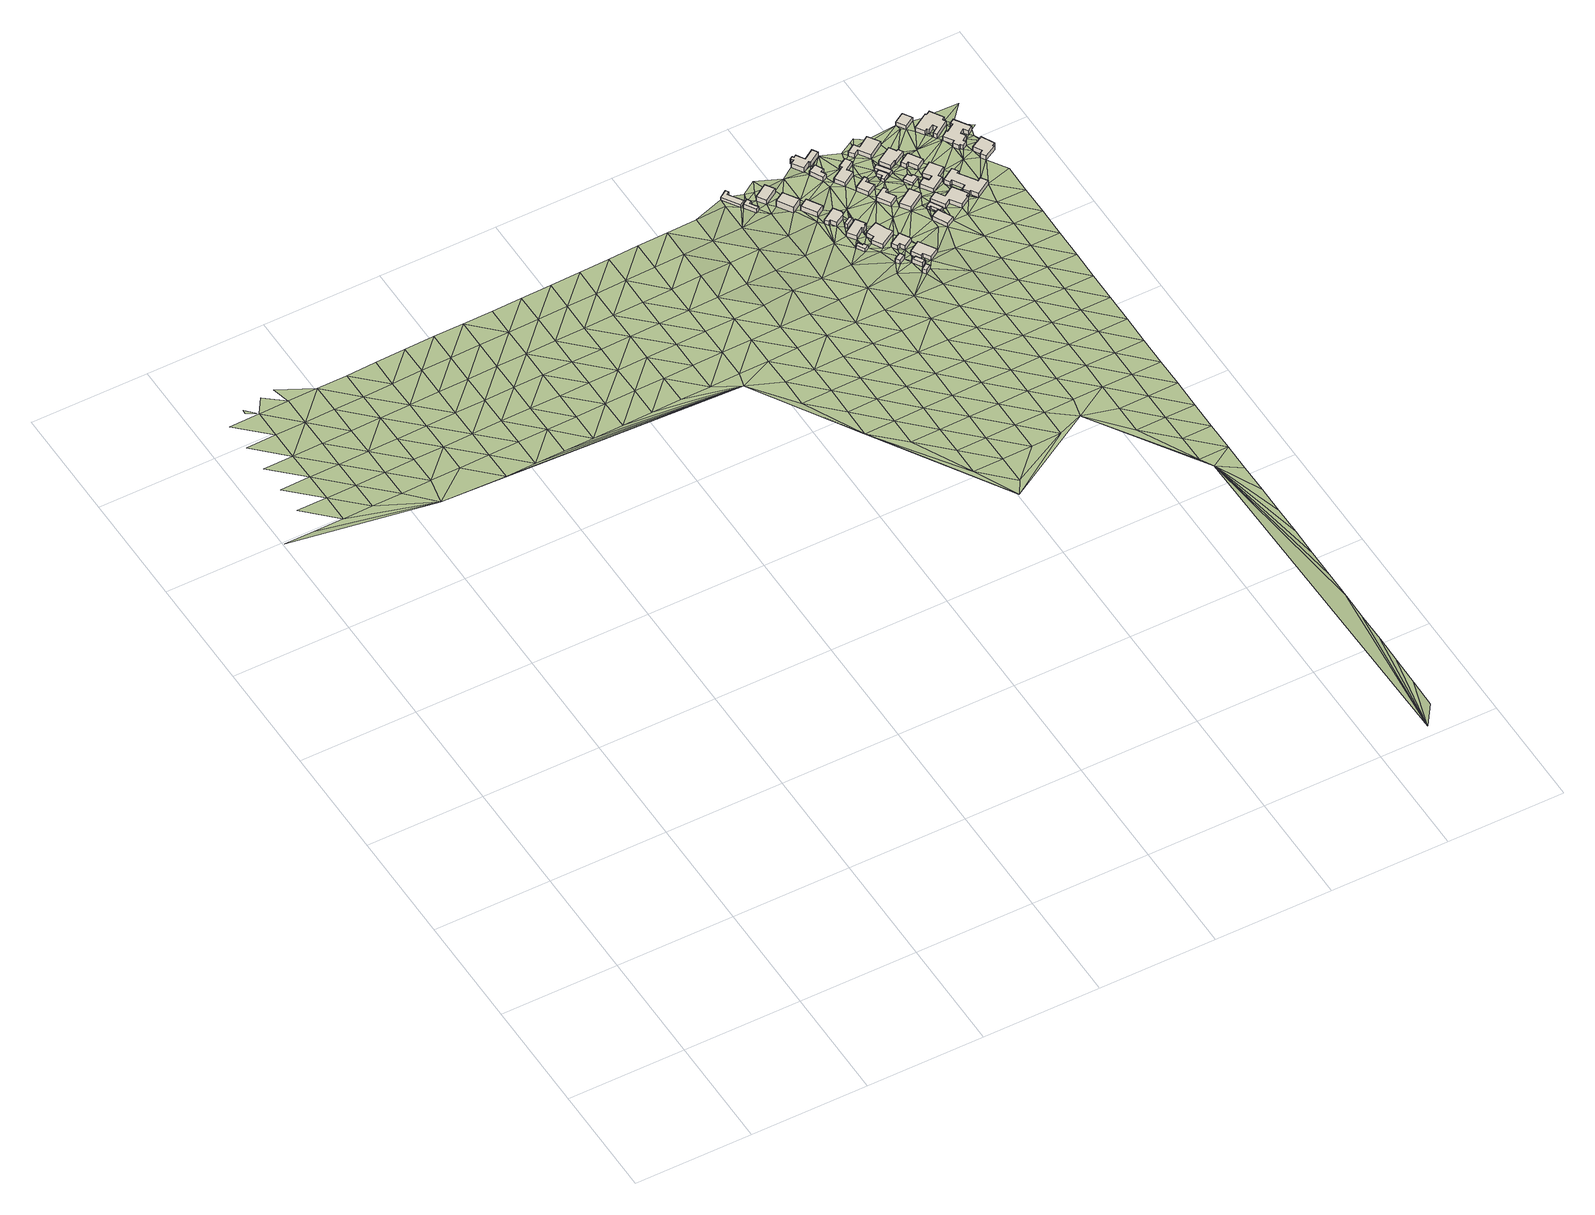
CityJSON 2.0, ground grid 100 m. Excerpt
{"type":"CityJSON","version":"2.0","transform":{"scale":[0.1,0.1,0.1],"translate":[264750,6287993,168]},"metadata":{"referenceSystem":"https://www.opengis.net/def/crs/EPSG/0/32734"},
"CityObjects":{
"building1":{"type":"Building","attributes":{"address":"Kunick Street Mamre 7347 Cape Town","building":"cabin","building:levels":"1","building_height":2.8,"roof_height":184.42,"ground_height":181.62,"plus_code":"4FRWFFMC+VV2"},"geometry":[{"type":"Solid","lod":"1","boundaries":[[[[0,1,2,3]],[[1,4,5,2]],[[4,6,7,5]],[[6,8,9,7]],[[8,10,11,9]],[[10,0,3,11]],[[3,2,5,7,9,11]],[[10,8,6,4,1,0]]]]}]},
"building2":{"type":"Building","attributes":{"address":"Kunick Street Mamre 7347 Cape Town","building":"cabin","building:levels":"1","building_height":2.8,"roof_height":185.65,"ground_height":182.85,"plus_code":"4FRWFFMC+RV5"},"geometry":[{"type":"Solid","lod":"1","boundaries":[[[[12,13,14,15]],[[13,16,17,14]],[[16,18,19,17]],[[18,20,21,19]],[[20,22,23,21]],[[22,12,15,23]],[[15,14,17,19,21,23]],[[22,20,18,16,13,12]]]]}]},
"building3":{"type":"Building","attributes":{"address":"8 Kunick Street Mamre 7347 Cape Town","building":"house","building:levels":"1","building_height":4.1,"roof_height":187.41,"ground_height":183.31,"plus_code":"4FRWFFMC+RXC"},"geometry":[{"type":"Solid","lod":"1","boundaries":[[[[24,25,26,27]],[[25,28,29,26]],[[28,30,31,29]],[[30,24,27,31]],[[27,26,29,31]],[[30,28,25,24]]]]}]},
"building4":{"type":"Building","attributes":{"address":"10 Kunick Street Mamre 7347 Cape Town","building":"house","building:levels":"1","building_height":4.1,"roof_height":188.89,"ground_height":184.79,"plus_code":"4FRWFFMC+QX9"},"geometry":[{"type":"Solid","lod":"1","boundaries":[[[[32,33,34,35]],[[33,36,37,34]],[[36,38,39,37]],[[38,32,35,39]],[[35,34,37,39]],[[38,36,33,32]]]]}]},
"building5":{"type":"Building","attributes":{"address":"Kunick Street Mamre 7347 Cape Town","building":"cabin","building:levels":"1","building_height":2.8,"roof_height":187.38,"ground_height":184.58,"plus_code":"4FRWFFMF+G39"},"geometry":[{"type":"Solid","lod":"1","boundaries":[[[[40,41,42,43]],[[41,44,45,42]],[[44,46,47,45]],[[46,48,49,47]],[[48,50,51,49]],[[50,40,43,51]],[[43,42,45,47,49,51]],[[50,48,46,44,41,40]]]]}]},
"building6":{"type":"Building","attributes":{"address":"12 Kunick Street Mamre 7347 Cape Town","building":"house","building:levels":"1","building_height":4.1,"roof_height":188.89,"ground_height":184.79,"plus_code":"4FRWFFMF+P25"},"geometry":[{"type":"Solid","lod":"1","boundaries":[[[[52,53,54,55]],[[53,56,57,54]],[[56,58,59,57]],[[58,52,55,59]],[[55,54,57,59]],[[58,56,53,52]]]]}]},
"building7":{"type":"Building","attributes":{"address":"14 Kunick Street Mamre 7347 Cape Town","building":"house","building:levels":"1","building_height":4.1,"roof_height":188.41,"ground_height":184.31,"plus_code":"4FRWFFMF+M34"},"geometry":[{"type":"Solid","lod":"1","boundaries":[[[[60,61,62,63]],[[61,64,65,62]],[[64,66,67,65]],[[66,68,69,67]],[[68,70,71,69]],[[70,72,73,71]],[[72,74,75,73]],[[74,60,63,75]],[[63,62,65,67,69,71,73,75]],[[74,72,70,68,66,64,61,60]]]]}]},
"building8":{"type":"Building","attributes":{"address":"16 Kunick Street Mamre 7347 Cape Town","building":"house","building:levels":"1","building_height":4.1,"roof_height":188.78,"ground_height":184.68,"plus_code":"4FRWFFMF+H4F"},"geometry":[{"type":"Solid","lod":"1","boundaries":[[[[76,77,78,79]],[[77,80,81,78]],[[80,82,83,81]],[[82,84,85,83]],[[84,86,87,85]],[[86,88,89,87]],[[88,90,91,89]],[[90,76,79,91]],[[79,78,81,83,85,87,89,91]],[[90,88,86,84,82,80,77,76]]]]}]},
"building9":{"type":"Building","attributes":{"address":"Kunick Street Mamre 7347 Cape Town","building":"garage","building:levels":"1","building_height":4.1,"roof_height":188.26,"ground_height":184.16,"plus_code":"4FRWFFMF+C5F"},"geometry":[{"type":"Solid","lod":"1","boundaries":[[[[92,93,94,95]],[[93,96,97,94]],[[96,98,99,97]],[[98,92,95,99]],[[95,94,97,99]],[[98,96,93,92]]]]}]},
"building10":{"type":"Building","attributes":{"address":"Kunick Street Mamre 7347 Cape Town","building":"yes","building:levels":"1","building_height":4.1,"roof_height":188.78,"ground_height":184.68,"plus_code":"4FRWFFMF+J47"},"geometry":[{"type":"Solid","lod":"1","boundaries":[[[[100,101,102,103]],[[101,104,105,102]],[[104,106,107,105]],[[106,100,103,107]],[[103,102,105,107]],[[106,104,101,100]]]]}]},
"building11":{"type":"Building","attributes":{"address":"Kunick Street Mamre 7347 Cape Town","building":"yes","building:levels":"1","building_height":4.1,"roof_height":188.16,"ground_height":184.06,"plus_code":"4FRWFFMF+963"},"geometry":[{"type":"Solid","lod":"1","boundaries":[[[[108,109,110,111]],[[109,112,113,110]],[[112,114,115,113]],[[114,108,111,115]],[[111,110,113,115]],[[114,112,109,108]]]]}]},
"building12":{"type":"Building","attributes":{"address":"18 Kunick Street Mamre 7347 Cape Town","building":"house","building:levels":"1","building_height":4.1,"roof_height":188.78,"ground_height":184.68,"plus_code":"4FRWFFMF+G5F"},"geometry":[{"type":"Solid","lod":"1","boundaries":[[[[116,117,118,119]],[[117,120,121,118]],[[120,122,123,121]],[[122,124,125,123]],[[124,126,127,125]],[[126,128,129,127]],[[128,116,119,129]],[[119,118,121,123,125,127,129]],[[128,126,124,122,120,117,116]]]]}]},
"building13":{"type":"Building","attributes":{"address":"Kunick Street Mamre 7347 Cape Town","building":"garage","building:levels":"1","building_height":4.1,"roof_height":188.16,"ground_height":184.06,"plus_code":"4FRWFFMF+96V"},"geometry":[{"type":"Solid","lod":"1","boundaries":[[[[130,131,132,133]],[[131,134,135,132]],[[134,136,137,135]],[[136,138,139,137]],[[138,140,141,139]],[[140,130,133,141]],[[133,132,135,137,139,141]],[[140,138,136,134,131,130]]]]}]},
"building14":{"type":"Building","attributes":{"address":"20 Kunick Street Mamre 7347 Cape Town","building":"house","building:levels":"1","building_height":4.1,"roof_height":188.96,"ground_height":184.86,"plus_code":"4FRWFFMF+F6C"},"geometry":[{"type":"Solid","lod":"1","boundaries":[[[[142,143,144,145]],[[143,146,147,144]],[[146,148,149,147]],[[148,150,151,149]],[[150,152,153,151]],[[152,142,145,153]],[[145,144,147,149,151,153]],[[152,150,148,146,143,142]]]]}]},
"building15":{"type":"Building","attributes":{"address":"22 Kunick Street Mamre 7347 Cape Town","building":"house","building:levels":"1","building_height":4.1,"roof_height":188.16,"ground_height":184.06,"plus_code":"4FRWFFMF+C76"},"geometry":[{"type":"Solid","lod":"1","boundaries":[[[[154,155,156,157]],[[155,158,159,156]],[[158,160,161,159]],[[160,162,163,161]],[[162,164,165,163]],[[164,154,157,165]],[[157,156,159,161,163,165]],[[164,162,160,158,155,154]]]]}]},
"building16":{"type":"Building","attributes":{"address":"9 Kunick Street Mamre 7347 Cape Town","building":"house","building:levels":"1","building_height":4.1,"roof_height":189.66,"ground_height":185.56,"plus_code":"4FRWFFMF+R45"},"geometry":[{"type":"Solid","lod":"1","boundaries":[[[[166,167,168,169]],[[167,170,171,168]],[[170,172,173,171]],[[172,174,175,173]],[[174,176,177,175]],[[176,166,169,177]],[[169,168,171,173,175,177]],[[176,174,172,170,167,166]]]]}]},
"building17":{"type":"Building","attributes":{"address":"7 Kunick Street Mamre 7347 Cape Town","building":"house","building:levels":"1","building_height":4.1,"roof_height":189.66,"ground_height":185.56,"plus_code":"4FRWFFMF+V44"},"geometry":[{"type":"Solid","lod":"1","boundaries":[[[[178,179,180,181]],[[179,182,183,180]],[[182,184,185,183]],[[184,186,187,185]],[[186,188,189,187]],[[188,190,191,189]],[[190,192,193,191]],[[192,194,195,193]],[[194,196,197,195]],[[196,198,199,197]],[[198,200,201,199]],[[200,178,181,201]],[[181,180,183,185,187,189,191,193,195,197,199,201]],[[200,198,196,194,192,190,188,186,184,182,179,178]]]]}]},
"building18":{"type":"Building","attributes":{"address":"11 Kunick Street Mamre 7347 Cape Town","building":"house","building:levels":"1","building_height":4.1,"roof_height":189.76,"ground_height":185.66,"plus_code":"4FRWFFMF+Q66"},"geometry":[{"type":"Solid","lod":"1","boundaries":[[[[202,203,204,205]],[[203,206,207,204]],[[206,208,209,207]],[[208,210,211,209]],[[210,212,213,211]],[[212,214,215,213]],[[214,216,217,215]],[[216,202,205,217]],[[205,204,207,209,211,213,215,217]],[[216,214,212,210,208,206,203,202]]]]}]},
"building19":{"type":"Building","attributes":{"address":"13 Kunick Street Mamre 7347 Cape Town","building":"house","building:levels":"1","building_height":4.1,"roof_height":189.34,"ground_height":185.24,"plus_code":"4FRWFFMF+M6X"},"geometry":[{"type":"Solid","lod":"1","boundaries":[[[[218,219,220,221]],[[219,222,223,220]],[[222,224,225,223]],[[224,226,227,225]],[[226,228,229,227]],[[228,218,221,229]],[[221,220,223,225,227,229]],[[228,226,224,222,219,218]]]]}]},
"building20":{"type":"Building","attributes":{"address":"15 Kunick Street Mamre 7347 Cape Town","building":"house","building:levels":"1","building_height":4.1,"roof_height":189.34,"ground_height":185.24,"plus_code":"4FRWFFMF+J7M"},"geometry":[{"type":"Solid","lod":"1","boundaries":[[[[230,231,232,233]],[[231,234,235,232]],[[234,236,237,235]],[[236,238,239,237]],[[238,240,241,239]],[[240,230,233,241]],[[233,232,235,237,239,241]],[[240,238,236,234,231,230]]]]}]},
"building21":{"type":"Building","attributes":{"address":"17 Kunick Street Mamre 7347 Cape Town","building":"house","building:levels":"1","building_height":4.1,"roof_height":189.35,"ground_height":185.25,"plus_code":"4FRWFFMF+H8W"},"geometry":[{"type":"Solid","lod":"1","boundaries":[[[[242,243,244,245]],[[243,246,247,244]],[[246,248,249,247]],[[248,242,245,249]],[[245,244,247,249]],[[248,246,243,242]]]]}]},
"building22":{"type":"Building","attributes":{"address":"19 Kunick Street Mamre 7347 Cape Town","building":"house","building:levels":"1","building_height":4.1,"roof_height":189.33,"ground_height":185.23,"plus_code":"4FRWFFMF+F9W"},"geometry":[{"type":"Solid","lod":"1","boundaries":[[[[250,251,252,253]],[[251,254,255,252]],[[254,256,257,255]],[[256,250,253,257]],[[253,252,255,257]],[[256,254,251,250]]]]}]},
"building23":{"type":"Building","attributes":{"address":"Mamre 7347 Cape Town","building":"cabin","building:levels":"1","building_height":2.8,"roof_height":188.44,"ground_height":185.64,"plus_code":"4FRWFFMF+P87"},"geometry":[{"type":"Solid","lod":"1","boundaries":[[[[258,259,260,261]],[[259,262,263,260]],[[262,264,265,263]],[[264,266,267,265]],[[266,268,269,267]],[[268,258,261,269]],[[261,260,263,265,267,269]],[[268,266,264,262,259,258]]]]}]},
"building24":{"type":"Building","attributes":{"address":"Kunick Street Mamre 7347 Cape Town","building":"cabin","building:levels":"1","building_height":2.8,"roof_height":188.05,"ground_height":185.25,"plus_code":"4FRWFFMF+G9Q"},"geometry":[{"type":"Solid","lod":"1","boundaries":[[[[270,271,272,273]],[[271,274,275,272]],[[274,276,277,275]],[[276,278,279,277]],[[278,280,281,279]],[[280,270,273,281]],[[273,272,275,277,279,281]],[[280,278,276,274,271,270]]]]}]},
"building25":{"type":"Building","attributes":{"address":"Mamre 7347 Cape Town","building":"cabin","building:levels":"1","building_height":2.8,"roof_height":188.44,"ground_height":185.64,"plus_code":"4FRWFFMF+P8G"},"geometry":[{"type":"Solid","lod":"1","boundaries":[[[[282,283,284,285]],[[283,286,287,284]],[[286,288,289,287]],[[288,282,285,289]],[[285,284,287,289]],[[288,286,283,282]]]]}]},
"building26":{"type":"Building","attributes":{"address":"26 Clarkeson Street Mamre 7347 Cape Town","building":"house","building:levels":"1","building_height":4.1,"roof_height":189.97,"ground_height":185.87,"plus_code":"4FRWFFMF+R89"},"geometry":[{"type":"Solid","lod":"1","boundaries":[[[[290,291,292,293]],[[291,294,295,292]],[[294,296,297,295]],[[296,298,299,297]],[[298,300,301,299]],[[300,302,303,301]],[[302,304,305,303]],[[304,290,293,305]],[[293,292,295,297,299,301,303,305]],[[304,302,300,298,296,294,291,290]]]]}]},
"building27":{"type":"Building","attributes":{"address":"Clarkeson Street Mamre 7347 Cape Town","building":"cabin","building:levels":"1","building_height":2.8,"roof_height":188.11,"ground_height":185.31,"plus_code":"4FRWFFMF+M98"},"geometry":[{"type":"Solid","lod":"1","boundaries":[[[[306,307,308,309]],[[307,310,311,308]],[[310,312,313,311]],[[312,314,315,313]],[[314,316,317,315]],[[316,306,309,317]],[[309,308,311,313,315,317]],[[316,314,312,310,307,306]]]]}]},
"building28":{"type":"Building","attributes":{"address":"28 Clarkeson Street Mamre 7347 Cape Town","building":"house","building:levels":"1","building_height":4.1,"roof_height":189.74,"ground_height":185.64,"plus_code":"4FRWFFMF+Q94"},"geometry":[{"type":"Solid","lod":"1","boundaries":[[[[318,319,320,321]],[[319,322,323,320]],[[322,324,325,323]],[[324,326,327,325]],[[326,328,329,327]],[[328,330,331,329]],[[330,332,333,331]],[[332,318,321,333]],[[321,320,323,325,327,329,331,333]],[[332,330,328,326,324,322,319,318]]]]}]},
"building29":{"type":"Building","attributes":{"address":"13 Genadendal Street Mamre 7347 Cape Town","building":"house","building:levels":"1","building_height":4.1,"roof_height":189.45,"ground_height":185.35,"plus_code":"4FRWFFMF+GCX"},"geometry":[{"type":"Solid","lod":"1","boundaries":[[[[334,335,336,337]],[[335,338,339,336]],[[338,340,341,339]],[[340,342,343,341]],[[342,344,345,343]],[[344,346,347,345]],[[346,348,349,347]],[[348,350,351,349]],[[350,352,353,351]],[[352,334,337,353]],[[337,336,339,341,343,345,347,349,351,353]],[[352,350,348,346,344,342,340,338,335,334]]]]}]},
"building30":{"type":"Building","attributes":{"address":"32 Clarkeson Street Mamre 7347 Cape Town","building":"house","building:levels":"1","building_height":4.1,"roof_height":189.53,"ground_height":185.43,"plus_code":"4FRWFFMF+JFJ"},"geometry":[{"type":"Solid","lod":"1","boundaries":[[[[354,355,356,357]],[[355,358,359,356]],[[358,360,361,359]],[[360,362,363,361]],[[362,364,365,363]],[[364,366,367,365]],[[366,368,369,367]],[[368,370,371,369]],[[370,372,373,371]],[[372,354,357,373]],[[357,356,359,361,363,365,367,369,371,373]],[[372,370,368,366,364,362,360,358,355,354]]]]}]},
"building31":{"type":"Building","attributes":{"address":"30 Clarkeson Street Mamre 7347 Cape Town","building":"house","building:levels":"1","building_height":4.1,"roof_height":189.82,"ground_height":185.72,"plus_code":"4FRWFFMF+PC7"},"geometry":[{"type":"Solid","lod":"1","boundaries":[[[[374,375,376,377]],[[375,378,379,376]],[[378,380,381,379]],[[380,382,383,381]],[[382,384,385,383]],[[384,374,377,385]],[[377,376,379,381,383,385]],[[384,382,380,378,375,374]]]]}]},
"building32":{"type":"Building","attributes":{"address":"34 Clarkeson Street Mamre 7347 Cape Town","building":"house","building:levels":"1","building_height":4.1,"roof_height":189.54,"ground_height":185.44,"plus_code":"4FRWFFMF+HGF"},"geometry":[{"type":"Solid","lod":"1","boundaries":[[[[386,387,388,389]],[[387,390,391,388]],[[390,392,393,391]],[[392,394,395,393]],[[394,396,397,395]],[[396,398,399,397]],[[398,400,401,399]],[[400,402,403,401]],[[402,404,405,403]],[[404,406,407,405]],[[406,408,409,407]],[[408,410,411,409]],[[410,412,413,411]],[[412,386,389,413]],[[389,388,391,393,395,397,399,401,403,405,407,409,411,413]],[[412,410,408,406,404,402,400,398,396,394,392,390,387,386]]]]}]},
"building33":{"type":"Building","attributes":{"address":"21 Clarkeson Street Mamre 7347 Cape Town","building":"house","building:levels":"1","building_height":4.1,"roof_height":190.03,"ground_height":185.93,"plus_code":"4FRWFFMF+RFX"},"geometry":[{"type":"Solid","lod":"1","boundaries":[[[[414,415,416,417]],[[415,418,419,416]],[[418,420,421,419]],[[420,414,417,421]],[[417,416,419,421]],[[420,418,415,414]]]]}]},
"building34":{"type":"Building","attributes":{"address":"23 Clarkeson Street Mamre 7347 Cape Town","building":"house","building:levels":"1","building_height":4.1,"roof_height":190.39,"ground_height":186.29,"plus_code":"4FRWFFMF+QHR"},"geometry":[{"type":"Solid","lod":"1","boundaries":[[[[422,423,424,425]],[[423,426,427,424]],[[426,428,429,427]],[[428,430,431,429]],[[430,432,433,431]],[[432,434,435,433]],[[434,436,437,435]],[[436,438,439,437]],[[438,440,441,439]],[[440,442,443,441]],[[442,444,445,443]],[[444,446,447,445]],[[446,448,449,447]],[[448,422,425,449]],[[425,424,427,429,431,433,435,437,439,441,443,445,447,449]],[[448,446,444,442,440,438,436,434,432,430,428,426,423,422]]]]}]},
"building35":{"type":"Building","attributes":{"address":"25 Clarkeson Street Mamre 7347 Cape Town","building":"house","building:levels":"1","building_height":4.1,"roof_height":190.07,"ground_height":185.97,"plus_code":"4FRWFFMF+PHQ"},"geometry":[{"type":"Solid","lod":"1","boundaries":[[[[450,451,452,453]],[[451,454,455,452]],[[454,456,457,455]],[[456,458,459,457]],[[458,460,461,459]],[[460,462,463,461]],[[462,464,465,463]],[[464,466,467,465]],[[466,468,469,467]],[[468,470,471,469]],[[470,472,473,471]],[[472,474,475,473]],[[474,476,477,475]],[[476,478,479,477]],[[478,480,481,479]],[[480,482,483,481]],[[482,484,485,483]],[[484,450,453,485]],[[453,452,455,457,459,461,463,465,467,469,471,473,475,477,479,481,483,485]],[[484,482,480,478,476,474,472,470,468,466,464,462,460,458,456,454,451,450]]]]}]},
"building36":{"type":"Building","attributes":{"address":"12 Genadendal Street Mamre 7347 Cape Town","building":"house","building:levels":"1","building_height":4.1,"roof_height":190.05,"ground_height":185.95,"plus_code":"4FRWFFMF+MM2"},"geometry":[{"type":"Solid","lod":"1","boundaries":[[[[486,487,488,489]],[[487,490,491,488]],[[490,492,493,491]],[[492,494,495,493]],[[494,496,497,495]],[[496,498,499,497]],[[498,500,501,499]],[[500,486,489,501]],[[489,488,491,493,495,497,499,501]],[[500,498,496,494,492,490,487,486]]]]}]},
"terrain1":{"type":"TINRelief","geometry":[{"type":"CompositeSurface","lod":"1","boundaries":[[[502,503,504]],[[505,506,507]],[[508,509,505]],[[505,507,510]],[[511,512,508]],[[507,504,503]],[[508,505,513]],[[514,515,511]],[[505,510,513]],[[511,508,516]],[[514,517,518]],[[513,516,508]],[[507,503,510]],[[519,520,517]],[[521,514,511]],[[513,510,522]],[[516,523,511]],[[517,514,521]],[[511,523,521]],[[524,516,513]],[[522,510,503]],[[524,513,522]],[[525,526,517]],[[527,523,516]],[[525,517,521]],[[524,527,516]],[[523,528,521]],[[522,529,524]],[[523,527,528]],[[529,522,503]],[[530,527,524]],[[531,525,521]],[[521,528,532]],[[533,525,531]],[[524,529,530]],[[521,532,531]],[[528,527,534]],[[527,530,535]],[[536,529,503]],[[534,532,528]],[[534,527,535]],[[530,529,537]],[[532,538,531]],[[537,535,530]],[[503,539,536]],[[532,534,538]],[[537,529,536]],[[534,535,540]],[[531,538,541]],[[535,537,540]],[[538,534,542]],[[536,543,537]],[[540,542,534]],[[543,536,539]],[[544,541,538]],[[540,537,545]],[[542,544,538]],[[545,537,543]],[[542,540,546]],[[544,547,541]],[[543,539,548]],[[546,540,545]],[[544,542,549]],[[550,545,543]],[[551,542,546]],[[543,548,550]],[[542,551,549]],[[547,544,552]],[[546,545,553]],[[545,550,554]],[[544,549,552]],[[545,554,553]],[[551,546,555]],[[550,548,556]],[[546,553,555]],[[556,554,550]],[[551,557,549]],[[556,548,558]],[[559,539,503]],[[551,555,557]],[[560,552,549]],[[554,561,553]],[[554,556,562]],[[549,557,560]],[[554,562,561]],[[563,555,553]],[[558,564,556]],[[553,561,563]],[[557,555,565]],[[562,556,566]],[[564,566,556]],[[559,548,539]],[[555,563,565]],[[557,567,560]],[[561,562,568]],[[566,569,562]],[[557,565,567]],[[562,569,568]],[[570,563,561]],[[566,564,571]],[[558,548,559]],[[561,568,570]],[[563,572,565]],[[569,566,571]],[[564,573,571]],[[567,565,572]],[[563,570,572]],[[568,569,574]],[[569,571,574]],[[559,564,558]],[[568,575,570]],[[576,567,572]],[[574,575,568]],[[577,571,573]],[[578,572,570]],[[575,579,570]],[[573,580,577]],[[574,571,581]],[[573,564,559]],[[570,579,578]],[[575,574,581]],[[576,572,582]],[[581,571,577]],[[582,572,578]],[[583,579,575]],[[575,581,583]],[[584,577,580]],[[559,580,573]],[[578,579,585]],[[579,583,586]],[[580,587,584]],[[588,581,577]],[[579,586,585]],[[589,582,578]],[[588,577,584]],[[583,581,590]],[[580,559,587]],[[589,578,585]],[[590,586,583]],[[590,581,588]],[[587,591,584]],[[585,586,592]],[[584,593,588]],[[586,590,594]],[[591,593,584]],[[591,587,559]],[[586,594,592]],[[588,595,590]],[[589,585,596]],[[593,595,588]],[[596,585,592]],[[594,590,597]],[[595,597,590]],[[591,598,593]],[[591,559,599]],[[594,600,592]],[[595,593,598]],[[597,601,594]],[[591,599,598]],[[594,601,600]],[[597,595,602]],[[603,596,592]],[[595,598,602]],[[559,604,599]],[[603,592,600]],[[559,605,606]],[[559,607,605]],[[601,597,608]],[[602,608,597]],[[604,559,606]],[[598,599,609]],[[610,600,601]],[[610,601,608]],[[599,604,609]],[[605,607,611]],[[605,612,606]],[[613,602,598]],[[559,614,607]],[[611,612,605]],[[602,613,608]],[[603,600,615]],[[616,600,610]],[[613,598,609]],[[617,604,606]],[[607,618,611]],[[606,612,617]],[[615,600,616]],[[618,607,619]],[[620,619,607]],[[610,608,621]],[[622,609,604]],[[623,608,613]],[[612,611,624]],[[604,617,622]],[[620,607,614]],[[611,618,624]],[[621,608,623]],[[625,616,610]],[[609,626,613]],[[627,617,612]],[[619,620,628]],[[626,609,622]],[[619,629,618]],[[624,627,612]],[[625,610,621]],[[623,613,630]],[[631,615,616]],[[628,629,619]],[[630,613,626]],[[620,614,632]],[[622,617,633]],[[624,618,634]],[[627,635,617]],[[631,616,625]],[[620,636,628]],[[634,618,629]],[[626,622,633]],[[637,621,623]],[[633,617,635]],[[632,636,620]],[[623,630,638]],[[639,627,624]],[[629,628,640]],[[625,621,637]],[[637,623,638]],[[634,639,624]],[[640,628,636]],[[641,635,627]],[[630,626,642]],[[633,643,626]],[[629,644,634]],[[625,645,631]],[[639,641,627]],[[642,638,630]],[[640,644,629]],[[626,643,642]],[[645,625,637]],[[635,646,633]],[[632,647,636]],[[632,614,648]],[[649,639,634]],[[641,646,635]],[[640,636,647]],[[634,644,649]],[[645,650,631]],[[637,638,651]],[[652,643,633]],[[638,642,653]],[[639,654,641]],[[646,652,633]],[[640,655,644]],[[651,645,637]],[[651,638,653]],[[649,654,639]],[[643,656,642]],[[655,640,647]],[[647,632,648]],[[646,641,657]],[[652,656,643]],[[658,649,644]],[[654,657,641]],[[659,653,642]],[[660,650,645]],[[655,658,644]],[[645,651,661]],[[662,652,646]],[[656,659,642]],[[654,649,663]],[[664,665,666]],[[646,657,662]],[[645,661,660]],[[648,614,667]],[[653,668,651]],[[655,647,648]],[[649,658,663]],[[666,669,664]],[[659,668,653]],[[650,660,10]],[[670,656,652]],[[657,654,671]],[[652,662,672]],[[658,655,673]],[[651,674,661]],[[664,669,675]],[[663,671,654]],[[659,656,670]],[[668,674,651]],[[652,672,670]],[[673,655,648]],[[660,661,0]],[[676,664,675]],[[22,0,661]],[[677,663,658]],[[662,657,678]],[[10,660,0]],[[679,22,661]],[[671,680,657]],[[681,664,676]],[[673,677,658]],[[674,682,661]],[[679,661,682]],[[678,672,662]],[[659,683,668]],[[678,657,680]],[[670,684,659]],[[685,0,22]],[[671,663,686]],[[685,22,687]],[[673,648,667]],[[685,688,4]],[[677,686,663]],[[689,690,691]],[[659,684,683]],[[689,679,682]],[[687,688,685]],[[668,692,674]],[[672,693,670]],[[690,694,687]],[[690,689,694]],[[24,689,682]],[[671,695,680]],[[694,689,24]],[[672,678,693]],[[688,687,696]],[[664,681,697]],[[674,698,682]],[[694,696,687]],[[673,699,677]],[[692,668,683]],[[695,671,686]],[[682,36,24]],[[673,667,699]],[[682,698,36]],[[698,674,692]],[[700,688,696]],[[701,678,680]],[[684,670,98]],[[694,702,696]],[[703,670,693]],[[684,50,683]],[[686,677,704]],[[24,36,705]],[[695,701,680]],[[700,696,702]],[[50,684,706]],[[699,704,677]],[[707,24,705]],[[98,670,703]],[[683,61,692]],[[708,693,678]],[[709,698,692]],[[77,683,50]],[[684,710,706]],[[64,61,683]],[[711,698,709]],[[686,712,695]],[[683,68,64]],[[683,77,68]],[[52,709,692]],[[708,678,701]],[[98,710,684]],[[52,692,61]],[[50,713,714]],[[714,77,50]],[[702,715,700]],[[712,686,704]],[[713,716,717]],[[711,709,718]],[[705,711,719]],[[109,703,693]],[[715,702,707]],[[681,720,697]],[[66,64,68]],[[714,713,717]],[[699,667,721]],[[715,707,705]],[[710,722,706]],[[723,667,724]],[[711,718,719]],[[725,724,667]],[[106,68,77]],[[52,61,726]],[[715,705,719]],[[717,722,122]],[[98,703,92]],[[701,695,727]],[[106,77,100]],[[714,717,728]],[[729,693,708]],[[112,109,693]],[[730,697,720]],[[710,124,722]],[[717,122,728]],[[122,722,124]],[[68,106,731]],[[699,721,704]],[[52,726,53]],[[140,92,703]],[[693,729,112]],[[721,667,723]],[[100,77,732]],[[725,667,697]],[[712,727,695]],[[710,98,733]],[[728,734,714]],[[109,140,703]],[[728,122,120]],[[731,106,735]],[[710,146,124]],[[736,697,730]],[[146,710,733]],[[734,728,737]],[[708,701,738]],[[92,140,93]],[[101,100,732]],[[719,718,166]],[[731,735,739]],[[740,737,728]],[[741,718,53]],[[742,715,719]],[[712,704,743]],[[130,140,109]],[[733,148,146]],[[93,140,138]],[[744,724,725]],[[701,727,738]],[[745,733,93]],[[746,747,726]],[[747,739,735]],[[736,748,697]],[[109,108,130]],[[746,739,747]],[[726,741,53]],[[735,101,747]],[[112,729,114]],[[728,749,740]],[[750,740,751]],[[723,724,752]],[[101,732,747]],[[733,745,148]],[[138,160,93]],[[753,124,146]],[[136,134,138]],[[743,704,721]],[[160,745,93]],[[160,138,134]],[[131,130,108]],[[754,148,745]],[[749,751,740]],[[755,729,708]],[[114,131,108]],[[752,724,744]],[[742,719,166]],[[160,134,162]],[[726,747,741]],[[200,715,756]],[[134,131,162]],[[741,166,718]],[[748,757,697]],[[712,758,727]],[[715,742,756]],[[162,131,759]],[[131,114,154]],[[738,755,708]],[[760,753,146]],[[759,164,162]],[[154,759,131]],[[761,745,160]],[[723,762,721]],[[759,154,164]],[[758,712,743]],[[751,763,732]],[[697,764,725]],[[765,114,729]],[[757,766,697]],[[763,747,732]],[[744,725,764]],[[745,761,767]],[[762,723,752]],[[751,749,763]],[[768,749,769]],[[741,747,202]],[[765,154,114]],[[727,770,738]],[[760,767,771]],[[772,756,742]],[[768,769,753]],[[755,765,729]],[[753,760,768]],[[216,166,741]],[[767,761,771]],[[766,764,697]],[[743,721,773]],[[756,772,774]],[[775,772,742]],[[758,770,727]],[[216,167,166]],[[747,228,202]],[[202,216,741]],[[744,776,752]],[[777,778,167]],[[747,218,228]],[[768,763,749]],[[773,721,762]],[[772,775,779]],[[747,763,218]],[[755,738,780]],[[154,781,155]],[[782,760,771]],[[776,744,764]],[[783,167,216]],[[765,781,154]],[[784,772,779]],[[758,743,785]],[[783,777,167]],[[784,779,775]],[[775,777,784]],[[761,786,771]],[[760,782,768]],[[738,770,780]],[[761,155,786]],[[762,752,787]],[[788,202,228]],[[785,743,773]],[[230,763,768]],[[216,789,783]],[[784,777,783]],[[790,218,763]],[[765,755,791]],[[787,752,776]],[[230,768,248]],[[792,770,758]],[[218,790,219]],[[793,788,228]],[[256,782,771]],[[791,755,780]],[[768,782,248]],[[794,790,763]],[[256,771,786]],[[250,155,781]],[[762,795,773]],[[783,796,784]],[[785,792,758]],[[794,219,790]],[[248,797,230]],[[250,786,155]],[[798,799,219]],[[765,800,781]],[[801,788,793]],[[802,803,788]],[[795,762,787]],[[802,788,801]],[[804,797,805]],[[780,770,806]],[[796,807,784]],[[800,765,791]],[[798,219,264]],[[219,794,808]],[[793,798,809]],[[773,810,785]],[[811,801,793]],[[794,805,808]],[[248,812,797]],[[792,806,770]],[[219,808,264]],[[786,250,256]],[[256,274,782]],[[264,809,798]],[[811,802,801]],[[805,797,812]],[[802,813,796]],[[793,809,811]],[[814,807,796]],[[795,810,773]],[[274,815,782]],[[816,250,781]],[[796,813,814]],[[817,791,780]],[[274,256,276]],[[818,809,264]],[[782,815,819]],[[808,805,820]],[[781,800,816]],[[276,256,254]],[[792,785,821]],[[811,809,822]],[[812,820,805]],[[302,813,802]],[[807,814,823]],[[806,817,780]],[[811,302,802]],[[271,815,274]],[[278,276,254]],[[808,288,824]],[[288,811,822]],[[280,278,254]],[[251,250,816]],[[810,821,785]],[[815,271,340]],[[280,254,251]],[[314,288,808]],[[822,824,288]],[[815,340,819]],[[820,314,808]],[[823,825,807]],[[813,302,826]],[[811,827,302]],[[800,791,828]],[[270,280,251]],[[812,316,820]],[[829,340,271]],[[812,819,364]],[[332,302,827]],[[829,270,251]],[[270,829,271]],[[288,314,830]],[[831,806,792]],[[318,332,827]],[[318,827,830]],[[820,316,314]],[[812,364,316]],[[817,828,791]],[[819,340,832]],[[823,833,825]],[[251,816,834]],[[314,312,830]],[[821,831,792]],[[346,829,251]],[[364,819,366]],[[819,832,366]],[[835,836,823]],[[816,800,837]],[[838,318,830]],[[302,332,330]],[[306,316,364]],[[346,251,834]],[[836,833,823]],[[830,312,839]],[[318,322,319]],[[829,346,840]],[[817,806,841]],[[307,312,310]],[[322,318,838]],[[830,839,838]],[[828,837,800]],[[364,842,306]],[[839,312,307]],[[831,841,806]],[[843,302,330]],[[307,306,844]],[[366,832,845]],[[846,845,832]],[[306,842,844]],[[847,834,816]],[[307,374,839]],[[842,848,849]],[[844,374,307]],[[838,850,322]],[[346,834,851]],[[844,842,849]],[[852,836,843]],[[853,839,374]],[[854,828,817]],[[837,847,816]],[[855,366,845]],[[856,366,855]],[[330,328,326]],[[857,850,838]],[[841,854,817]],[[858,374,844]],[[402,851,834]],[[845,859,855]],[[860,861,851]],[[859,845,862]],[[845,860,863]],[[836,852,420]],[[864,837,828]],[[374,858,375]],[[852,843,420]],[[847,865,834]],[[866,845,863]],[[866,862,845]],[[867,843,330]],[[326,850,868]],[[402,834,865]],[[869,863,860]],[[851,402,860]],[[870,856,871]],[[850,857,868]],[[867,330,326]],[[855,872,856]],[[402,869,860]],[[854,864,828]],[[857,375,868]],[[873,869,402]],[[872,871,856]],[[874,847,837]],[[326,868,414]],[[843,867,420]],[[864,874,837]],[[326,414,867]],[[375,858,875]],[[865,876,402]],[[877,878,879]],[[875,868,375]],[[880,858,871]],[[847,881,865]],[[878,877,882]],[[883,871,872]],[[883,872,879]],[[868,428,414]],[[867,414,420]],[[884,878,882]],[[874,881,847]],[[885,428,868]],[[879,878,883]],[[878,884,876]],[[868,886,885]],[[883,880,871]],[[875,858,880]],[[886,868,887]],[[875,887,868]],[[865,888,876]],[[414,428,415]],[[881,888,865]],[[878,876,889]],[[890,891,885]],[[885,886,890]],[[883,878,492]],[[466,880,883]],[[415,428,892]],[[893,890,886]],[[466,883,470]],[[894,875,880]],[[492,878,889]],[[887,875,895]],[[893,896,890]],[[470,883,487]],[[466,470,468]],[[876,888,897]],[[492,487,883]],[[889,876,897]],[[898,887,895]],[[472,470,487]],[[487,492,899]],[[895,900,901]],[[892,902,903]],[[904,472,905]],[[895,906,898]],[[901,906,895]],[[472,487,907]],[[898,908,909]],[[905,472,907]],[[910,905,911]],[[912,910,911]],[[906,913,898]],[[898,913,908]],[[914,911,905]],[[907,914,905]],[[914,915,911]],[[914,907,916]],[[908,917,903]],[[917,908,913]],[[915,918,913]]]}]}
},
"vertices":[
[4623,7152,136],[4667,7181,136],[4667,7181,164],[4623,7152,164],[4589,7298,136],[4589,7298,164],[4613,7314,136],[4613,7314,164],[4597,7339,136],[4597,7339,164],[4529,7294,136],[4529,7294,164],
[4696,7044,136],[4722,7060,136],[4722,7060,177],[4696,7044,177],[4682,7124,136],[4682,7124,177],[4705,7138,136],[4705,7138,177],[4685,7170,136],[4685,7170,177],[4636,7140,136],[4636,7140,177],
[4800,7070,148],[4915,7145,148],[4915,7145,194],[4800,7070,194],[4866,7220,148],[4866,7220,194],[4751,7145,148],[4751,7145,194],
[5012,6948,148],[4934,7072,148],[4934,7072,209],[5012,6948,209],[4852,7021,148],[4852,7021,209],[4930,6898,148],[4930,6898,209],
[5184,6272,162],[5223,6292,162],[5223,6292,194],[5184,6272,194],[5204,6328,162],[5204,6328,194],[5192,6322,162],[5192,6322,194],[5173,6357,162],[5173,6357,194],[5146,6342,162],[5146,6342,194],
[5058,6762,163],[5127,6805,163],[5127,6805,209],[5058,6762,209],[5052,6924,163],[5052,6924,209],[4983,6881,163],[4983,6881,209],
[5182,6748,163],[5066,6676,163],[5066,6676,204],[5182,6748,204],[5089,6642,163],[5089,6642,204],[5102,6652,163],[5102,6652,204],[5132,6604,163],[5132,6604,204],[5206,6645,163],[5206,6645,204],[5221,6672,163],[5221,6672,204],[5220,6690,163],[5220,6690,204],
[5266,6564,162],[5142,6480,162],[5142,6480,208],[5266,6564,208],[5190,6410,162],[5190,6410,208],[5268,6464,162],[5268,6464,208],[5277,6451,162],[5277,6451,208],[5308,6472,162],[5308,6472,208],[5302,6481,162],[5302,6481,208],[5317,6490,162],[5317,6490,208],
[5348,6034,162],[5403,6065,162],[5403,6065,203],[5348,6034,203],[5383,6100,162],[5383,6100,203],[5328,6069,162],[5328,6069,203],
[5193,6543,167],[5256,6583,167],[5256,6583,208],[5193,6543,208],[5240,6607,167],[5240,6607,208],[5178,6567,167],[5178,6567,208],
[5498,5912,161],[5450,5878,161],[5450,5878,202],[5498,5912,202],[5470,5849,161],[5470,5849,202],[5519,5883,161],[5519,5883,202],
[5382,6457,166],[5269,6404,166],[5269,6404,208],[5382,6457,208],[5300,6340,166],[5300,6340,208],[5264,6322,166],[5264,6322,208],[5314,6237,166],[5314,6237,208],[5455,6318,166],[5455,6318,208],[5429,6356,166],[5429,6356,208],
[5481,5928,161],[5513,5948,161],[5513,5948,202],[5481,5928,202],[5471,6015,161],[5471,6015,202],[5455,6006,161],[5455,6006,202],[5448,6017,161],[5448,6017,202],[5432,6007,161],[5432,6007,202],
[5533,6184,166],[5480,6274,166],[5480,6274,210],[5533,6184,210],[5377,6215,166],[5377,6215,210],[5405,6166,166],[5405,6166,210],[5428,6179,166],[5428,6179,210],[5452,6137,166],[5452,6137,210],
[5569,5952,161],[5647,5999,161],[5647,5999,202],[5569,5952,202],[5562,6138,161],[5562,6138,202],[5464,6078,161],[5464,6078,202],[5510,6001,161],[5510,6001,202],[5531,6014,161],[5531,6014,202],
[5269,7046,175],[5307,7065,175],[5307,7065,217],[5269,7046,217],[5288,7104,175],[5288,7104,217],[5317,7118,175],[5317,7118,217],[5283,7188,175],[5283,7188,217],[5215,7155,175],[5215,7155,217],
[5196,7200,169],[5258,7239,169],[5258,7239,217],[5196,7200,217],[5267,7225,169],[5267,7225,217],[5368,7290,169],[5368,7290,217],[5339,7334,169],[5339,7334,217],[5251,7277,169],[5251,7277,217],[5206,7347,169],[5206,7347,217],[5186,7334,169],[5186,7334,217],[5177,7348,169],[5177,7348,217],[5154,7333,169],[5154,7333,217],[5169,7310,169],[5169,7310,217],[5137,7290,169],[5137,7290,217],
[5386,6915,175],[5491,6982,175],[5491,6982,218],[5386,6915,218],[5462,7028,175],[5462,7028,218],[5542,7079,175],[5542,7079,218],[5508,7132,175],[5508,7132,218],[5434,7086,175],[5434,7086,218],[5446,7067,175],[5446,7067,218],[5334,6996,175],[5334,6996,218],
[5492,6748,172],[5567,6793,172],[5567,6793,213],[5492,6748,213],[5528,6856,172],[5528,6856,213],[5558,6874,172],[5558,6874,213],[5541,6902,172],[5541,6902,213],[5436,6839,172],[5436,6839,213],
[5583,6570,170],[5650,6613,170],[5650,6613,213],[5583,6570,213],[5601,6689,170],[5601,6689,213],[5629,6707,170],[5629,6707,213],[5609,6738,170],[5609,6738,213],[5514,6678,170],[5514,6678,213],
[5688,6457,170],[5826,6546,170],[5826,6546,213],[5688,6457,213],[5771,6629,170],[5771,6629,213],[5634,6540,170],[5634,6540,213],
[5840,6177,172],[5912,6214,172],[5912,6214,213],[5840,6177,213],[5849,6336,172],[5849,6336,213],[5777,6299,172],[5777,6299,213],
[5672,6917,172],[5639,6896,172],[5639,6896,204],[5672,6917,204],[5668,6851,172],[5668,6851,204],[5645,6836,172],[5645,6836,204],[5660,6813,172],[5660,6813,204],[5716,6850,172],[5716,6850,204],
[5899,6348,172],[5843,6446,172],[5843,6446,201],[5899,6348,201],[5799,6420,172],[5799,6420,201],[5813,6396,172],[5813,6396,201],[5827,6404,172],[5827,6404,201],[5869,6331,172],[5869,6331,201],
[5761,6862,173],[5687,6974,173],[5687,6974,204],[5761,6862,204],[5654,6952,173],[5654,6952,204],[5727,6840,173],[5727,6840,204],
[5761,7245,176],[5662,7179,176],[5662,7179,220],[5761,7245,220],[5633,7223,176],[5633,7223,220],[5563,7177,176],[5563,7177,220],[5592,7133,176],[5592,7133,220],[5632,7159,176],[5632,7159,220],[5696,7063,176],[5696,7063,220],[5825,7149,176],[5825,7149,220],
[5894,6715,173],[5872,6753,173],[5872,6753,201],[5894,6715,201],[5857,6744,173],[5857,6744,201],[5839,6776,173],[5839,6776,201],[5788,6748,173],[5788,6748,201],[5828,6678,173],[5828,6678,201],
[5768,6900,176],[5818,6930,176],[5818,6930,217],[5768,6900,217],[5824,6921,176],[5824,6921,217],[5920,6980,176],[5920,6980,217],[5897,7017,176],[5897,7017,217],[5883,7009,176],[5883,7009,217],[5847,7068,176],[5847,7068,217],[5714,6986,176],[5714,6986,217],
[6055,6487,172],[5966,6430,172],[5966,6430,214],[6055,6487,214],[5921,6503,172],[5921,6503,214],[5856,6463,172],[5856,6463,214],[5924,6352,172],[5924,6352,214],[5974,6382,172],[5974,6382,214],[6033,6292,172],[6033,6292,214],[6113,6343,172],[6113,6343,214],[6106,6352,172],[6106,6352,214],[6131,6368,172],[6131,6368,214],
[6037,6789,173],[5933,6719,173],[5933,6719,215],[6037,6789,215],[5979,6653,173],[5979,6653,215],[5943,6630,173],[5943,6630,215],[5917,6670,173],[5917,6670,215],[5862,6635,173],[5862,6635,215],[5927,6534,173],[5927,6534,215],[6043,6608,173],[6043,6608,215],[6025,6636,173],[6025,6636,215],[6105,6691,173],[6105,6691,215],
[5943,6792,174],[6012,6834,174],[6012,6834,218],[5943,6792,218],[5941,6948,174],[5941,6948,218],[5849,6891,174],[5849,6891,218],[5876,6847,174],[5876,6847,218],[5899,6862,174],[5899,6862,218],
[6149,6649,172],[6038,6578,172],[6038,6578,215],[6149,6649,215],[6067,6531,172],[6067,6531,215],[6087,6544,172],[6087,6544,215],[6147,6451,172],[6147,6451,215],[6113,6427,172],[6113,6427,215],[6147,6375,172],[6147,6375,215],[6158,6382,172],[6158,6382,215],[6195,6324,172],[6195,6324,215],[6322,6405,172],[6322,6405,215],[6286,6460,172],[6286,6460,215],[6258,6441,172],[6258,6441,215],[6161,6588,172],[6161,6588,215],[6180,6600,172],[6180,6600,215],
[6069,7191,179],[6154,7243,179],[6154,7243,220],[6069,7191,220],[6108,7317,179],[6108,7317,220],[6023,7266,179],[6023,7266,220],
[6291,7233,179],[6259,7213,179],[6259,7213,224],[6291,7233,224],[6252,7224,179],[6252,7224,224],[6119,7141,179],[6119,7141,224],[6164,7070,179],[6164,7070,224],[6186,7084,179],[6186,7084,224],[6197,7067,179],[6197,7067,224],[6242,7095,179],[6242,7095,224],[6262,7064,179],[6262,7064,224],[6205,7024,179],[6205,7024,224],[6224,6998,179],[6224,6998,224],[6350,7083,179],[6350,7083,224],[6335,7108,179],[6335,7108,224],[6360,7123,179],[6360,7123,224],
[6406,7074,177],[6368,7049,177],[6368,7049,221],[6406,7074,221],[6378,7032,177],[6378,7032,221],[6312,6989,177],[6312,6989,221],[6305,6998,177],[6305,6998,221],[6250,6962,177],[6250,6962,221],[6303,6880,177],[6303,6880,221],[6281,6866,177],[6281,6866,221],[6312,6819,177],[6312,6819,221],[6321,6824,177],[6321,6824,221],[6335,6802,177],[6335,6802,221],[6376,6828,177],[6376,6828,221],[6362,6850,177],[6362,6850,221],[6409,6882,177],[6409,6882,221],[6383,6922,177],[6383,6922,221],[6422,6948,177],[6422,6948,221],[6446,6912,177],[6446,6912,221],[6492,6942,177],[6492,6942,221],
[6499,6813,177],[6392,6757,177],[6392,6757,221],[6499,6813,221],[6432,6686,177],[6432,6686,221],[6406,6671,177],[6406,6671,221],[6433,6623,177],[6433,6623,221],[6537,6681,177],[6537,6681,221],[6527,6696,177],[6527,6696,221],[6553,6710,177],[6553,6710,221],
[8,5965,18],[1219,5735,43],[260,5965,21],[511,6215,22],[260,6215,19],[511,5965,26],[511,6465,19],[260,6465,15],[762,5965,31],[511,6715,16],[260,6715,11],[762,6215,28],[511,6970,13],[260,6970,6],[762,6465,24],[511,7220,13],[260,7220,3],[426,7309,13],[424,7277,13],[762,6970,19],[1013,5965,35],[762,6715,21],[1013,6215,33],[762,7220,20],[603,7358,11],[1013,6465,30],[1013,6715,27],[1264,5965,41],[1264,6215,39],[1013,7220,23],[1013,6970,24],[724,7368,22],[1264,6715,32],[1264,6465,36],[1515,5965,47],[1515,6215,45],[1264,6970,29],[1766,5710,55],[1515,6465,42],[1264,7220,27],[1515,6715,39],[1766,5965,53],[1515,6970,37],[1766,6215,52],[1766,6465,49],[1515,7220,37],[2017,5710,60],[1766,6970,46],[2017,5965,59],[1766,6715,47],[1766,7220,47],[2017,6465,55],[2017,6215,58],[2017,6715,54],[2268,5965,64],[2017,6970,53],[2268,5710,65],[3745,5588,102],[2017,7220,53],[2268,6465,61],[2268,6215,62],[2268,6715,59],[2519,5710,70],[2268,6970,59],[2519,5965,69],[2268,7220,58],[2519,6465,66],[2519,6215,67],[2519,6715,64],[2770,5965,73],[2519,6970,63],[2770,5710,75],[2770,6215,71],[2770,6465,70],[2519,7220,63],[3022,5965,80],[2770,6970,69],[2770,6715,69],[3022,5710,82],[3022,6215,77],[2770,7220,70],[3022,6465,76],[3272,5965,87],[3022,6970,75],[3022,6715,74],[3272,5710,89],[3272,6215,84],[3022,7220,78],[3272,6465,82],[3524,5710,96],[3272,6970,83],[3524,5965,94],[3272,6715,81],[3524,6215,91],[3272,7220,86],[3524,6465,90],[3775,5965,100],[3775,5710,102],[3524,6970,91],[3524,6715,89],[3775,6215,98],[3524,7220,94],[4026,5710,107],[4026,5210,108],[4026,5460,110],[4277,4705,109],[3775,6465,99],[4026,5965,104],[3775,6715,99],[4277,4960,111],[4277,5210,113],[4026,6215,105],[4956,3577,124],[3775,7220,103],[3775,6970,100],[4277,5460,116],[4528,4705,116],[4528,4455,115],[4779,3955,120],[4026,6715,109],[4277,5710,116],[4026,6465,108],[4528,4960,117],[4026,6970,109],[4277,5965,111],[4528,5210,120],[4779,4205,120],[4779,4455,121],[4277,6215,115],[4026,7220,111],[5030,3700,124],[4528,5710,123],[4779,4705,122],[4528,5460,123],[5030,3955,125],[4277,6715,121],[4277,6465,119],[4779,4960,124],[5030,4205,125],[4779,5210,126],[4528,6215,143],[4528,5965,122],[5030,4455,126],[4277,6970,121],[4779,5460,129],[5281,3955,129],[5532,3955,134],[5030,4705,127],[4277,7220,121],[4528,6715,131],[4779,5710,129],[4528,6465,131],[5030,4960,129],[5281,4205,130],[4779,5965,137],[5030,5210,130],[5281,4455,130],[4779,6215,143],[4528,7220,136],[4528,6970,133],[5030,5460,132],[5281,4705,132],[6412,4,118],[6537,185,127],[6537,435,131],[5745,4038,138],[4779,6465,159],[6537,685,136],[5030,5965,137],[5281,4960,134],[5030,5710,133],[5532,4205,134],[4779,6715,146],[6537,935,140],[6537,1190,144],[5532,4455,136],[5281,5460,133],[4696,7044,148],[5281,5210,133],[6537,1440,148],[4779,6970,149],[5030,6465,162],[5030,6215,158],[4667,7181,153],[5532,4705,137],[4685,7170,153],[4703,7244,153],[4722,7060,148],[4705,7138,153],[4682,7124,153],[5030,6715,163],[5281,5710,149],[4751,7145,153],[5532,4960,139],[4779,7220,153],[6352,3085,143],[4930,6898,168],[5783,4205,139],[4828,7323,153],[5532,5210,136],[4866,7220,153],[5281,5965,162],[5783,4455,141],[4934,7072,168],[5184,6272,166],[4915,7145,169],[5532,5460,138],[4983,6881,168],[5281,6215,166],[5012,6948,168],[5783,4705,143],[5173,6357,167],[5190,6410,167],[5030,7220,169],[5192,6322,166],[5204,6328,166],[5052,6924,168],[5030,6970,168],[6537,1690,149],[6034,4205,144],[5223,6292,166],[6034,3955,142],[6034,3700,141],[6286,3200,143],[5182,6748,169],[5783,4960,144],[5269,6404,167],[5532,5710,147],[6537,1945,151],[5206,6645,169],[5266,6564,167],[5383,6100,166],[5268,6464,167],[5240,6607,169],[6537,2195,151],[5277,6451,167],[5783,5210,144],[5221,6672,169],[5308,6472,167],[5281,6970,175],[5215,7155,176],[6034,4455,146],[6286,3450,143],[5452,6137,169],[5220,6690,169],[5281,6715,169],[6537,2445,150],[5382,6457,167],[5302,6481,167],[5317,6490,167],[6286,3700,144],[5455,6318,169],[5428,6179,169],[5783,5460,144],[5196,7200,176],[6537,2695,149],[6034,4705,149],[5532,5965,161],[5480,6274,169],[5562,6138,169],[6286,3955,144],[5514,6678,172],[6537,3200,148],[5783,5710,154],[6537,2950,148],[5533,6184,169],[5532,6465,170],[5429,6356,170],[6034,4960,150],[5532,6215,169],[5267,7225,176],[6286,4205,148],[5258,7239,176],[5283,7188,176],[6537,3450,147],[5317,7118,176],[5288,7104,176],[5281,7220,176],[6034,5210,153],[5783,5965,169],[5688,6457,172],[5434,7086,177],[5368,7290,176],[6286,4455,150],[5783,6215,172],[6537,3700,147],[5491,6982,177],[5446,7067,177],[5532,6715,172],[6034,5460,154],[6286,4705,154],[5541,6902,177],[5609,6738,172],[6537,3955,148],[5508,7132,178],[5650,6613,172],[5558,6874,177],[5528,6856,177],[6034,5710,162],[5532,6970,177],[5542,7079,177],[5462,7028,177],[5601,6689,172],[5629,6707,172],[6286,4960,156],[5532,7220,178],[5660,6813,173],[5639,6896,177],[6537,4205,149],[5654,6952,177],[5771,6629,173],[5592,7133,178],[5563,7177,178],[5783,6465,172],[6034,5965,169],[6286,5210,158],[5668,6851,176],[5826,6546,172],[5783,6715,173],[6537,4455,152],[5672,6917,176],[5633,7223,178],[5716,6850,176],[5640,7280,178],[5632,7159,178],[5687,6974,176],[6286,5460,161],[5924,6352,173],[5761,6862,176],[6537,4705,155],[5921,6503,173],[5677,7305,179],[6034,6215,172],[5662,7179,179],[5761,7245,179],[6286,5710,165],[5849,6891,176],[5876,6847,176],[5974,6382,173],[6537,4960,158],[5917,6670,174],[5825,7149,179],[5933,6719,174],[6055,6487,173],[5966,6430,173],[6286,5965,169],[5943,6630,174],[5979,6653,174],[5920,6980,177],[6113,6343,173],[5783,7220,179],[5899,6862,176],[6537,5210,162],[6038,6578,173],[6043,6608,174],[5941,6948,177],[6037,6789,174],[6067,6531,173],[6131,6368,173],[6106,6352,173],[6087,6544,173],[6113,6427,173],[6537,5460,165],[6286,6215,172],[6147,6451,173],[6034,7220,179],[6034,6970,177],[6147,6375,173],[6025,6636,174],[6105,6691,174],[6149,6649,174],[6158,6382,173],[6537,5710,169],[6250,6962,180],[6322,6405,174],[6161,6588,174],[6286,6465,174],[6180,6600,177],[6281,6866,180],[6537,5965,171],[6258,6441,174],[6286,6715,176],[6286,6460,174],[6164,7070,180],[6205,7024,180],[6224,6998,180],[6537,6215,173],[6433,6623,179],[6197,7067,180],[6186,7084,180],[6252,7224,183],[6262,7064,180],[6303,6880,180],[6305,6998,180],[6242,7095,183],[6537,6465,176],[6350,7083,180],[6432,6686,179],[6312,6989,180],[6378,7032,180],[6259,7213,183],[6291,7233,183],[6362,6850,180],[6409,6882,180],[6368,7049,180],[6499,6813,179],[6360,7123,183],[6335,7108,183],[6383,6922,180],[6446,6912,184],[6422,6948,184],[6406,7074,180],[6472,6881,184],[6492,6942,184],[6509,6817,179],[6537,7220,188],[6537,6970,184]
]}
